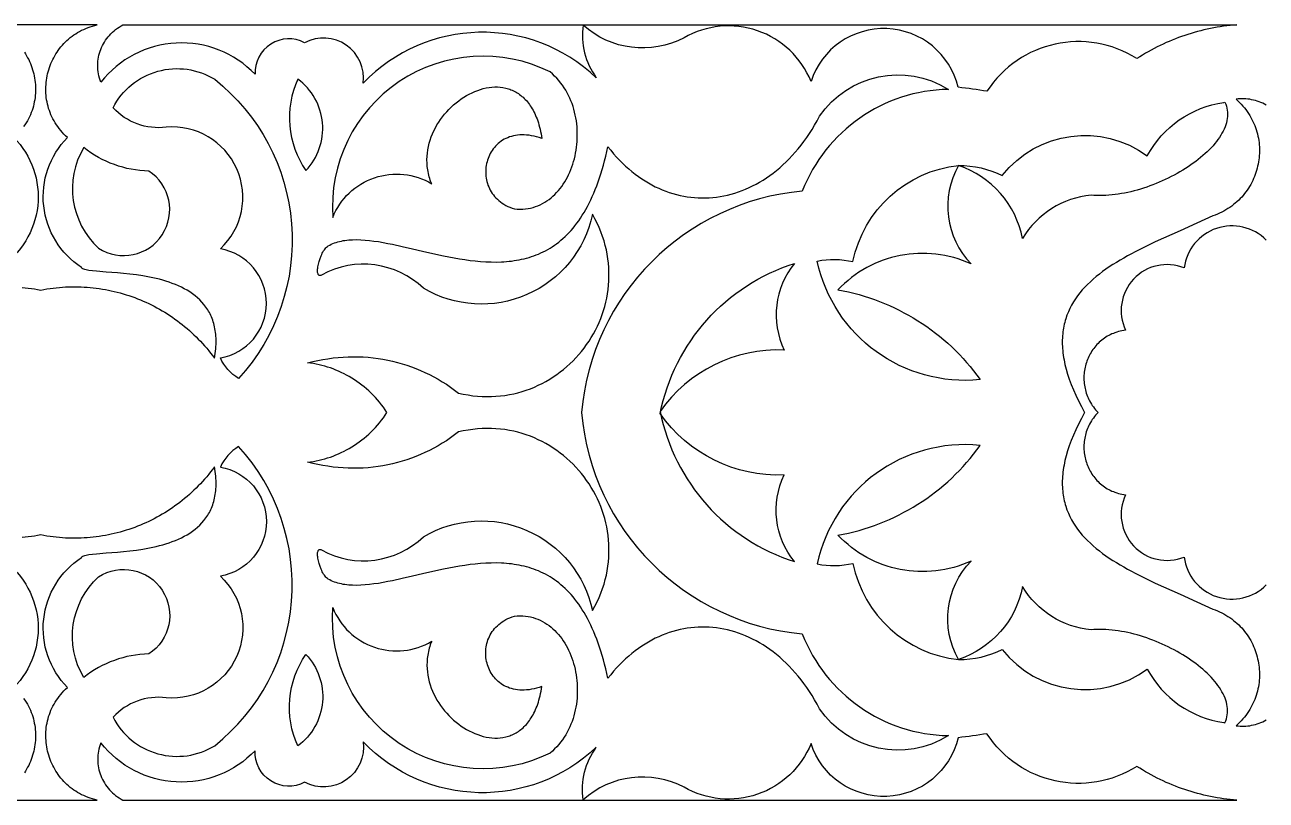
# Model space of a CAD drawing. Extents: x 2174 to 2743, y 988 to 1108.
# Drawn here: x 2550.9 to 2743, y 987.6 to 1107.6 of the extents above; entities that cross this region are included whole.
import ezdxf

# ---------------------------------------------------------------- set-up
doc = ezdxf.new("R2010")
doc.units = 0
doc.layers.add('LAYER_1', color=18, linetype='CONTINUOUS')

msp = doc.modelspace()

# ---------------------------------------------------------------- linework, layer by layer
at = {"layer": 'LAYER_1'}
for points in [[(2550.45, 1067), (2550.93, 1066.96), (2551.42, 1066.9), (2551.9, 1066.84), (2552.38, 1066.77), (2552.86, 1066.68), (2553.34, 1066.59), (2553.82, 1066.68), (2554.3, 1066.77), (2554.78, 1066.84), (2555.26, 1066.9), (2555.74, 1066.96), (2556.23, 1067), (2556.71, 1067.04), (2557.19, 1067.07), (2557.67, 1067.09), (2558.14, 1067.1), (2558.62, 1067.1), (2559.1, 1067.1), (2559.58, 1067.08), (2560.05, 1067.06), (2560.53, 1067.03), (2561, 1066.99), (2561.47, 1066.94), (2561.94, 1066.88), (2562.41, 1066.82), (2562.88, 1066.75), (2563.35, 1066.67), (2563.81, 1066.58), (2564.27, 1066.48), (2564.73, 1066.37), (2565.19, 1066.26), (2565.65, 1066.14), (2566.1, 1066.01), (2566.55, 1065.87), (2567, 1065.73), (2567.44, 1065.58), (2567.89, 1065.42), (2568.33, 1065.25), (2568.76, 1065.07), (2569.2, 1064.89), (2569.63, 1064.7), (2570.05, 1064.5), (2570.48, 1064.29), (2570.9, 1064.08), (2571.31, 1063.86), (2571.73, 1063.63), (2572.13, 1063.4), (2572.54, 1063.15), (2572.94, 1062.9), (2573.34, 1062.65), (2573.73, 1062.38), (2574.12, 1062.11), (2574.5, 1061.83), (2574.88, 1061.54), (2575.25, 1061.25), (2575.62, 1060.95), (2575.99, 1060.65), (2576.35, 1060.33), (2576.7, 1060.01), (2577.05, 1059.68), (2577.39, 1059.35), (2577.73, 1059.01), (2578.06, 1058.66), (2578.39, 1058.31), (2578.71, 1057.95), (2579.03, 1057.58), (2579.34, 1057.2), (2579.64, 1056.82), (2579.94, 1056.44), (2580.23, 1056.04), (2580.29, 1056.42), (2580.35, 1056.78), (2580.39, 1057.14), (2580.42, 1057.49), (2580.45, 1057.83), (2580.47, 1058.16), (2580.48, 1058.49), (2580.48, 1058.82), (2580.47, 1059.13), (2580.45, 1059.44), (2580.43, 1059.74), (2580.39, 1060.04), (2580.35, 1060.33), (2580.31, 1060.61), (2580.25, 1060.89), (2580.19, 1061.16), (2580.12, 1061.43), (2580.04, 1061.69), (2579.96, 1061.94), (2579.87, 1062.19), (2579.77, 1062.43), (2579.66, 1062.66), (2579.55, 1062.89), (2579.44, 1063.12), (2579.31, 1063.34), (2579.18, 1063.55), (2579.05, 1063.76), (2578.91, 1063.96), (2578.61, 1064.35), (2578.29, 1064.72), (2577.95, 1065.07), (2577.6, 1065.41), (2577.22, 1065.72), (2576.83, 1066.02), (2576.42, 1066.29), (2576, 1066.55), (2575.56, 1066.8), (2575.11, 1067.03), (2574.65, 1067.24), (2574.18, 1067.44), (2573.7, 1067.63), (2573.21, 1067.8), (2572.72, 1067.96), (2572.22, 1068.11), (2571.71, 1068.25), (2571.21, 1068.37), (2570.7, 1068.49), (2570.18, 1068.6), (2569.67, 1068.69), (2569.16, 1068.78), (2568.14, 1068.93), (2567.14, 1069.06), (2566.17, 1069.16), (2565.23, 1069.24), (2563.49, 1069.37), (2561.99, 1069.49), (2561.36, 1069.55), (2560.81, 1069.62), (2560.57, 1069.66), (2560.36, 1069.7), (2560.17, 1069.75), (2560.01, 1069.81), (2559.88, 1069.87), (2559.78, 1069.94), (2559.71, 1070.01), (2559.69, 1070.05), (2559.67, 1070.09, -0.474744), (2557.48, 1090.19), (2557.2, 1090.46), (2556.93, 1090.73), (2556.67, 1091.01), (2556.43, 1091.29), (2556.2, 1091.58), (2555.98, 1091.88), (2555.77, 1092.17), (2555.58, 1092.48), (2555.4, 1092.79), (2555.23, 1093.1), (2555.08, 1093.41), (2554.93, 1093.73), (2554.8, 1094.06), (2554.68, 1094.38), (2554.57, 1094.71), (2554.48, 1095.04), (2554.4, 1095.37), (2554.32, 1095.7), (2554.26, 1096.04), (2554.21, 1096.37), (2554.18, 1096.71), (2554.15, 1097.05), (2554.14, 1097.38), (2554.13, 1097.72), (2554.14, 1098.06), (2554.16, 1098.39), (2554.19, 1098.72), (2554.23, 1099.06), (2554.28, 1099.39), (2554.34, 1099.72), (2554.41, 1100.05), (2554.49, 1100.37), (2554.59, 1100.69), (2554.69, 1101.01), (2554.8, 1101.32), (2554.92, 1101.64), (2555.06, 1101.94), (2555.2, 1102.25), (2555.35, 1102.55), (2555.52, 1102.84), (2555.69, 1103.13), (2555.87, 1103.41), (2556.06, 1103.69), (2556.26, 1103.96), (2556.47, 1104.22), (2556.69, 1104.48), (2556.92, 1104.73), (2557.15, 1104.97), (2557.4, 1105.21), (2557.65, 1105.44), (2557.92, 1105.66), (2558.19, 1105.87), (2558.47, 1106.07), (2558.76, 1106.27), (2559.05, 1106.45), (2559.36, 1106.63), (2559.67, 1106.79), (2559.99, 1106.94), (2560.32, 1107.09), (2560.66, 1107.22), (2561, 1107.34), (2561.36, 1107.45), (2561.72, 1107.55), (2562.09, 1107.64), (2553.34, 1107.64), (2544.59, 1107.64)], [(2549.19, 1090.19, -0.474744), (2547.01, 1070.09)], [(2743, 1074.33, 0.623025), (2730.3, 1070.01, 0.683285), (2721.24, 1060.38), (2720.95, 1060.34), (2720.67, 1060.29), (2720.39, 1060.23), (2720.12, 1060.16), (2719.86, 1060.08), (2719.6, 1059.99), (2719.35, 1059.89), (2719.1, 1059.79), (2718.86, 1059.68), (2718.63, 1059.55), (2718.4, 1059.43), (2718.18, 1059.29), (2717.96, 1059.15), (2717.75, 1059), (2717.55, 1058.84), (2717.36, 1058.68), (2717.17, 1058.51), (2716.98, 1058.33), (2716.81, 1058.15), (2716.64, 1057.96), (2716.48, 1057.77), (2716.32, 1057.57), (2716.18, 1057.37), (2716.03, 1057.16), (2715.9, 1056.95), (2715.77, 1056.74), (2715.65, 1056.52), (2715.54, 1056.29), (2715.44, 1056.07), (2715.34, 1055.84), (2715.25, 1055.6), (2715.17, 1055.37), (2715.1, 1055.13), (2715.03, 1054.88), (2714.97, 1054.64), (2714.92, 1054.4), (2714.88, 1054.15), (2714.84, 1053.9), (2714.82, 1053.65), (2714.8, 1053.4), (2714.79, 1053.15), (2714.79, 1052.89), (2714.79, 1052.64), (2714.81, 1052.39), (2714.83, 1052.13), (2714.87, 1051.88), (2714.91, 1051.63), (2714.96, 1051.38), (2715.01, 1051.13), (2715.08, 1050.88), (2715.16, 1050.63), (2715.24, 1050.38), (2715.34, 1050.14), (2715.44, 1049.9), (2715.55, 1049.66), (2715.67, 1049.42), (2715.8, 1049.18), (2715.94, 1048.95), (2716.09, 1048.72), (2716.25, 1048.5), (2716.42, 1048.28), (2716.6, 1048.06), (2716.79, 1047.85), (2716.99, 1047.64), (2716.79, 1047.43), (2716.6, 1047.22), (2716.42, 1047), (2716.25, 1046.78), (2716.09, 1046.56), (2715.94, 1046.33), (2715.8, 1046.1), (2715.67, 1045.86), (2715.55, 1045.62), (2715.44, 1045.38), (2715.34, 1045.14), (2715.24, 1044.9), (2715.16, 1044.65), (2715.08, 1044.4), (2715.01, 1044.15), (2714.96, 1043.9), (2714.91, 1043.65), (2714.87, 1043.4), (2714.83, 1043.15), (2714.81, 1042.89), (2714.79, 1042.64), (2714.79, 1042.39), (2714.79, 1042.13), (2714.8, 1041.88), (2714.82, 1041.63), (2714.84, 1041.38), (2714.88, 1041.13), (2714.92, 1040.88), (2714.97, 1040.64), (2715.03, 1040.4), (2715.1, 1040.15), (2715.17, 1039.91), (2715.25, 1039.68), (2715.34, 1039.44), (2715.44, 1039.21), (2715.54, 1038.99), (2715.65, 1038.76), (2715.77, 1038.54), (2715.9, 1038.33), (2716.03, 1038.12), (2716.18, 1037.91), (2716.32, 1037.71), (2716.48, 1037.51), (2716.64, 1037.32), (2716.81, 1037.13), (2716.98, 1036.95), (2717.17, 1036.77), (2717.36, 1036.6), (2717.55, 1036.44), (2717.75, 1036.28), (2717.96, 1036.13), (2718.18, 1035.99), (2718.4, 1035.85), (2718.63, 1035.73), (2718.86, 1035.6), (2719.1, 1035.49), (2719.35, 1035.39), (2719.6, 1035.29), (2719.86, 1035.2), (2720.12, 1035.12), (2720.39, 1035.05), (2720.67, 1034.99), (2720.95, 1034.94), (2721.24, 1034.9, 0.683285), (2730.3, 1025.27, 0.623025), (2743, 1020.95)], [(2544.59, 987.64), (2553.34, 987.64), (2562.09, 987.64), (2561.72, 987.73), (2561.36, 987.83), (2561, 987.94), (2560.66, 988.06), (2560.32, 988.19), (2559.99, 988.34), (2559.67, 988.49), (2559.36, 988.65), (2559.05, 988.83), (2558.76, 989.01), (2558.47, 989.21), (2558.19, 989.41), (2557.92, 989.62), (2557.65, 989.84), (2557.4, 990.07), (2557.15, 990.31), (2556.92, 990.55), (2556.69, 990.8), (2556.47, 991.06), (2556.26, 991.32), (2556.06, 991.59), (2555.87, 991.87), (2555.69, 992.15), (2555.52, 992.44), (2555.35, 992.73), (2555.2, 993.03), (2555.06, 993.34), (2554.92, 993.64), (2554.8, 993.95), (2554.69, 994.27), (2554.59, 994.59), (2554.49, 994.91), (2554.41, 995.23), (2554.34, 995.56), (2554.28, 995.89), (2554.23, 996.22), (2554.19, 996.55), (2554.16, 996.89), (2554.14, 997.22), (2554.13, 997.56), (2554.14, 997.9), (2554.15, 998.23), (2554.18, 998.57), (2554.21, 998.91), (2554.26, 999.24), (2554.32, 999.58), (2554.4, 999.91), (2554.48, 1000.24), (2554.57, 1000.57), (2554.68, 1000.9), (2554.8, 1001.22), (2554.93, 1001.55), (2555.08, 1001.87), (2555.23, 1002.18), (2555.4, 1002.49), (2555.58, 1002.8), (2555.77, 1003.11), (2555.98, 1003.4), (2556.2, 1003.7), (2556.43, 1003.99), (2556.67, 1004.27), (2556.93, 1004.55), (2557.2, 1004.82), (2557.48, 1005.09, -0.474744), (2559.67, 1025.19), (2559.69, 1025.23), (2559.71, 1025.27), (2559.78, 1025.34), (2559.88, 1025.41), (2560.01, 1025.47), (2560.17, 1025.53), (2560.36, 1025.57), (2560.57, 1025.62), (2560.81, 1025.66), (2561.36, 1025.73), (2561.99, 1025.79), (2563.49, 1025.91), (2565.23, 1026.04), (2566.17, 1026.12), (2567.14, 1026.22), (2568.14, 1026.35), (2569.16, 1026.5), (2569.67, 1026.59), (2570.18, 1026.68), (2570.7, 1026.79), (2571.21, 1026.91), (2571.71, 1027.03), (2572.22, 1027.17), (2572.72, 1027.32), (2573.21, 1027.48), (2573.7, 1027.65), (2574.18, 1027.84), (2574.65, 1028.04), (2575.11, 1028.25), (2575.56, 1028.48), (2576, 1028.73), (2576.42, 1028.99), (2576.83, 1029.26), (2577.22, 1029.56), (2577.6, 1029.87), (2577.95, 1030.2), (2578.29, 1030.56), (2578.61, 1030.93), (2578.91, 1031.32), (2579.05, 1031.52), (2579.18, 1031.73), (2579.31, 1031.94), (2579.44, 1032.16), (2579.55, 1032.39), (2579.66, 1032.62), (2579.77, 1032.85), (2579.87, 1033.09), (2579.96, 1033.34), (2580.04, 1033.59), (2580.12, 1033.85), (2580.19, 1034.12), (2580.25, 1034.39), (2580.31, 1034.67), (2580.35, 1034.95), (2580.39, 1035.24), (2580.43, 1035.54), (2580.45, 1035.84), (2580.47, 1036.15), (2580.48, 1036.46), (2580.48, 1036.79), (2580.47, 1037.12), (2580.45, 1037.45), (2580.42, 1037.79), (2580.39, 1038.14), (2580.35, 1038.5), (2580.29, 1038.86), (2580.23, 1039.24), (2579.94, 1038.84), (2579.64, 1038.46), (2579.34, 1038.07), (2579.03, 1037.7), (2578.71, 1037.33), (2578.39, 1036.97), (2578.06, 1036.62), (2577.73, 1036.27), (2577.39, 1035.93), (2577.05, 1035.6), (2576.7, 1035.27), (2576.35, 1034.95), (2575.99, 1034.63), (2575.62, 1034.33), (2575.25, 1034.03), (2574.88, 1033.73), (2574.5, 1033.45), (2574.12, 1033.17), (2573.73, 1032.9), (2573.34, 1032.63), (2572.94, 1032.38), (2572.54, 1032.13), (2572.13, 1031.88), (2571.73, 1031.65), (2571.31, 1031.42), (2570.9, 1031.2), (2570.48, 1030.99), (2570.05, 1030.78), (2569.63, 1030.58), (2569.2, 1030.39), (2568.76, 1030.21), (2568.33, 1030.03), (2567.89, 1029.86), (2567.44, 1029.7), (2567, 1029.55), (2566.55, 1029.41), (2566.1, 1029.27), (2565.65, 1029.14), (2565.19, 1029.02), (2564.73, 1028.91), (2564.27, 1028.8), (2563.81, 1028.7), (2563.35, 1028.61), (2562.88, 1028.53), (2562.41, 1028.46), (2561.94, 1028.4), (2561.47, 1028.34), (2561, 1028.29), (2560.53, 1028.25), (2560.05, 1028.22), (2559.58, 1028.2), (2559.1, 1028.18), (2558.62, 1028.18), (2558.14, 1028.18), (2557.67, 1028.19), (2557.19, 1028.21), (2556.71, 1028.24), (2556.23, 1028.28), (2555.74, 1028.32), (2555.26, 1028.38), (2554.78, 1028.44), (2554.3, 1028.51), (2553.82, 1028.6), (2553.34, 1028.69), (2552.86, 1028.6), (2552.38, 1028.51), (2551.9, 1028.44), (2551.42, 1028.38), (2550.93, 1028.32), (2550.45, 1028.28)], [(2547.01, 1025.19, -0.474744), (2549.19, 1005.09)]]:
    msp.add_lwpolyline(points, format="xyb", dxfattribs=at)
for points in [[(2603.25, 1098.6, 0.60946), (2594.19, 1104.87, 0.579412), (2586.51, 1099.99, 0.45721), (2562.67, 1098.76), (2562.55, 1099.08), (2562.44, 1099.4), (2562.36, 1099.73), (2562.29, 1100.05), (2562.23, 1100.38), (2562.2, 1100.7), (2562.17, 1101.03), (2562.17, 1101.35), (2562.18, 1101.67), (2562.2, 1101.99), (2562.24, 1102.31), (2562.29, 1102.62), (2562.36, 1102.93), (2562.44, 1103.24), (2562.54, 1103.54), (2562.65, 1103.84), (2562.77, 1104.14), (2562.91, 1104.43), (2563.06, 1104.71), (2563.22, 1104.98), (2563.39, 1105.25), (2563.58, 1105.51), (2563.78, 1105.77), (2563.99, 1106.01), (2564.21, 1106.25), (2564.44, 1106.48), (2564.69, 1106.7), (2564.94, 1106.91), (2565.21, 1107.11), (2565.49, 1107.3), (2565.77, 1107.47), (2566.07, 1107.64), (2738.46, 1107.64), (2737.95, 1107.6), (2737.43, 1107.55), (2736.92, 1107.49), (2736.41, 1107.42), (2735.9, 1107.34), (2735.39, 1107.26), (2734.88, 1107.17), (2734.37, 1107.07), (2733.87, 1106.97), (2733.37, 1106.85), (2732.87, 1106.73), (2732.37, 1106.6), (2731.87, 1106.46), (2731.38, 1106.32), (2730.89, 1106.16), (2730.4, 1106), (2729.91, 1105.83), (2729.43, 1105.66), (2728.95, 1105.47), (2728.47, 1105.28), (2727.99, 1105.08), (2727.52, 1104.88), (2727.05, 1104.66), (2726.59, 1104.44), (2726.12, 1104.21), (2725.66, 1103.98), (2725.21, 1103.73), (2724.75, 1103.48), (2724.31, 1103.23), (2723.86, 1102.96), (2723.42, 1102.69), (2722.98, 1102.41, 0.411873), (2699.79, 1097.35, 0.010985), (2695.33, 1097.98, 0.75709), (2672.56, 1098.89, 0.454079), (2652.91, 1105.64, -0.314286), (2637.29, 1107.59, 0.193441), (2639.33, 1099.44, 0.413593)], [(2598.54, 1077.83, -0.460865), (2613.85, 1083.05), (2613.74, 1083.31), (2613.64, 1083.58), (2613.56, 1083.85), (2613.48, 1084.12), (2613.41, 1084.38), (2613.34, 1084.65), (2613.29, 1084.92), (2613.24, 1085.18), (2613.2, 1085.45), (2613.17, 1085.71), (2613.13, 1086.24), (2613.12, 1086.76), (2613.14, 1087.29), (2613.18, 1087.8), (2613.25, 1088.31), (2613.35, 1088.82), (2613.47, 1089.32), (2613.62, 1089.81), (2613.79, 1090.29), (2613.98, 1090.77), (2614.19, 1091.24), (2614.42, 1091.69), (2614.67, 1092.14), (2614.94, 1092.57), (2615.22, 1093), (2615.53, 1093.41), (2615.85, 1093.81), (2616.18, 1094.19), (2616.52, 1094.56), (2616.88, 1094.92), (2617.25, 1095.26), (2617.64, 1095.58), (2618.03, 1095.88), (2618.43, 1096.17), (2618.84, 1096.44), (2619.25, 1096.69), (2619.67, 1096.93), (2620.1, 1097.14), (2620.53, 1097.33), (2620.97, 1097.5), (2621.41, 1097.64), (2621.84, 1097.77), (2622.28, 1097.87), (2622.72, 1097.94), (2623.16, 1097.99), (2623.6, 1098.02), (2624.03, 1098.02), (2624.46, 1097.99), (2624.88, 1097.93), (2625.3, 1097.85), (2625.51, 1097.8), (2625.72, 1097.74), (2625.92, 1097.67), (2626.12, 1097.6), (2626.32, 1097.51), (2626.51, 1097.42), (2626.71, 1097.33), (2626.9, 1097.22), (2627.09, 1097.11), (2627.28, 1096.99), (2627.46, 1096.86), (2627.64, 1096.72), (2627.82, 1096.57), (2627.99, 1096.42), (2628.16, 1096.26), (2628.33, 1096.09), (2628.5, 1095.91), (2628.66, 1095.72), (2628.81, 1095.53), (2628.97, 1095.32), (2629.11, 1095.11), (2629.26, 1094.88), (2629.4, 1094.65), (2629.54, 1094.41), (2629.67, 1094.16), (2629.79, 1093.9), (2629.92, 1093.63), (2630.03, 1093.35), (2630.15, 1093.07), (2630.26, 1092.77), (2630.36, 1092.46), (2630.45, 1092.14), (2630.55, 1091.82), (2630.63, 1091.48), (2630.71, 1091.13), (2630.79, 1090.78), (2630.86, 1090.41), (2630.92, 1090.03), (2630.5, 1090.18), (2630.09, 1090.3), (2629.69, 1090.4), (2629.29, 1090.48), (2628.91, 1090.54), (2628.54, 1090.58), (2628.17, 1090.6), (2627.82, 1090.61), (2627.47, 1090.59), (2627.14, 1090.56), (2626.81, 1090.52), (2626.5, 1090.45), (2626.19, 1090.37), (2625.9, 1090.28), (2625.61, 1090.17), (2625.34, 1090.05), (2625.08, 1089.92), (2624.83, 1089.77), (2624.59, 1089.61), (2624.36, 1089.44), (2624.14, 1089.26), (2623.93, 1089.07), (2623.73, 1088.87), (2623.55, 1088.65), (2623.37, 1088.44), (2623.21, 1088.21), (2623.06, 1087.97), (2622.92, 1087.73), (2622.8, 1087.48), (2622.68, 1087.23), (2622.58, 1086.97), (2622.49, 1086.71), (2622.41, 1086.44), (2622.35, 1086.17), (2622.29, 1085.89), (2622.25, 1085.61), (2622.22, 1085.34), (2622.21, 1085.06), (2622.21, 1084.77), (2622.22, 1084.49), (2622.24, 1084.21), (2622.28, 1083.93), (2622.33, 1083.65), (2622.39, 1083.38), (2622.47, 1083.1), (2622.56, 1082.83), (2622.67, 1082.57), (2622.78, 1082.3), (2622.92, 1082.05), (2623.06, 1081.79), (2623.22, 1081.55), (2623.4, 1081.31), (2623.59, 1081.08), (2623.79, 1080.85), (2624.01, 1080.64), (2624.24, 1080.43), (2624.49, 1080.23), (2624.75, 1080.04), (2625.03, 1079.86), (2625.32, 1079.7), (2625.63, 1079.54), (2625.95, 1079.4), (2626.29, 1079.27), (2626.65, 1079.15), (2627.09, 1079.12), (2627.52, 1079.11), (2627.94, 1079.12), (2628.36, 1079.15), (2628.77, 1079.21), (2629.16, 1079.28), (2629.55, 1079.38), (2629.93, 1079.5), (2630.3, 1079.64), (2630.66, 1079.8), (2631.01, 1079.97), (2631.36, 1080.17), (2631.69, 1080.38), (2632.01, 1080.61), (2632.32, 1080.85), (2632.62, 1081.11), (2632.91, 1081.39), (2633.19, 1081.68), (2633.46, 1081.98), (2633.72, 1082.3), (2633.97, 1082.62), (2634.21, 1082.97), (2634.43, 1083.32), (2634.65, 1083.68), (2634.85, 1084.06), (2635.04, 1084.44), (2635.22, 1084.83), (2635.38, 1085.23), (2635.54, 1085.64), (2635.68, 1086.06), (2635.81, 1086.48), (2635.93, 1086.91), (2636.03, 1087.35), (2636.12, 1087.79), (2636.2, 1088.23), (2636.27, 1088.68), (2636.32, 1089.13), (2636.36, 1089.58), (2636.38, 1090.04), (2636.39, 1090.5), (2636.39, 1090.95), (2636.38, 1091.41), (2636.34, 1091.87), (2636.3, 1092.33), (2636.24, 1092.78), (2636.17, 1093.23), (2636.08, 1093.68), (2635.97, 1094.13), (2635.85, 1094.57), (2635.72, 1095.01), (2635.57, 1095.45), (2635.41, 1095.87), (2635.23, 1096.3), (2635.03, 1096.71), (2634.82, 1097.12), (2634.59, 1097.52), (2634.35, 1097.91), (2634.09, 1098.29), (2633.81, 1098.66), (2633.51, 1099.02), (2633.2, 1099.37), (2632.88, 1099.71), (2632.53, 1100.03), (2632.17, 1100.35, 0.580177)], [(2564.54, 1094.81, -0.436971), (2580.28, 1099.21, -0.433717), (2583.97, 1052.91, -0.150925), (2581.15, 1056.09, 0.842975), (2581.15, 1072.97, 0.712027), (2572.78, 1091.8, -0.24558)], [(2593.14, 1099.25, 0.264245), (2594.39, 1085.08, 0.449184)], [(2606.93, 1047.64), (2606.66, 1048.05), (2606.37, 1048.45), (2606.07, 1048.84), (2605.77, 1049.22), (2605.46, 1049.59), (2605.13, 1049.95), (2604.8, 1050.3), (2604.46, 1050.64), (2604.12, 1050.97), (2603.76, 1051.28), (2603.4, 1051.59), (2603.03, 1051.89), (2602.65, 1052.17), (2602.27, 1052.44), (2601.88, 1052.7), (2601.49, 1052.95), (2601.09, 1053.19), (2600.69, 1053.42), (2600.28, 1053.63), (2599.86, 1053.84), (2599.44, 1054.03), (2599.02, 1054.21), (2598.6, 1054.38), (2598.17, 1054.53), (2597.74, 1054.68), (2597.3, 1054.81), (2596.86, 1054.92), (2596.43, 1055.03), (2595.98, 1055.12), (2595.54, 1055.2), (2595.1, 1055.27), (2594.65, 1055.32), (2595.44, 1055.52), (2596.23, 1055.69), (2597.01, 1055.85), (2597.8, 1055.97), (2598.59, 1056.08), (2599.37, 1056.16), (2600.15, 1056.22), (2600.93, 1056.25), (2601.71, 1056.27), (2602.49, 1056.26), (2603.26, 1056.23), (2604.03, 1056.18), (2604.79, 1056.1), (2605.55, 1056), (2606.31, 1055.88), (2607.05, 1055.74), (2607.8, 1055.58), (2608.54, 1055.4), (2609.27, 1055.19), (2609.99, 1054.97), (2610.71, 1054.72), (2611.42, 1054.45), (2612.12, 1054.16), (2612.81, 1053.85), (2613.49, 1053.52), (2614.17, 1053.17), (2614.83, 1052.8), (2615.49, 1052.41), (2616.13, 1052), (2616.76, 1051.57), (2617.38, 1051.12), (2617.99, 1050.65), (2618.74, 1050.48), (2619.48, 1050.35), (2620.21, 1050.24), (2620.94, 1050.17), (2621.67, 1050.12), (2622.39, 1050.1), (2623.1, 1050.11), (2623.8, 1050.15), (2624.5, 1050.21), (2625.19, 1050.29), (2625.87, 1050.41), (2626.54, 1050.54), (2627.2, 1050.7), (2627.85, 1050.89), (2628.49, 1051.09), (2629.12, 1051.32), (2629.74, 1051.58), (2630.35, 1051.85), (2630.95, 1052.14), (2631.53, 1052.46), (2632.11, 1052.79), (2632.67, 1053.14), (2633.21, 1053.52), (2633.74, 1053.91), (2634.26, 1054.31), (2634.76, 1054.74), (2635.25, 1055.18), (2635.72, 1055.64), (2636.18, 1056.11), (2636.62, 1056.6), (2637.04, 1057.1), (2637.44, 1057.62), (2637.83, 1058.15), (2638.2, 1058.69), (2638.55, 1059.25), (2638.88, 1059.82), (2639.19, 1060.39), (2639.49, 1060.98), (2639.76, 1061.58), (2640.01, 1062.19), (2640.24, 1062.81), (2640.45, 1063.44), (2640.63, 1064.07), (2640.8, 1064.71), (2640.94, 1065.36), (2641.06, 1066.02), (2641.15, 1066.68), (2641.22, 1067.35), (2641.27, 1068.02), (2641.29, 1068.69), (2641.29, 1069.37), (2641.26, 1070.06), (2641.2, 1070.74), (2641.12, 1071.43), (2641.01, 1072.12), (2640.88, 1072.81), (2640.71, 1073.5), (2640.52, 1074.19), (2640.3, 1074.89), (2640.05, 1075.58), (2639.77, 1076.26), (2639.46, 1076.95), (2639.12, 1077.63), (2638.75, 1078.31, -0.511463), (2612.57, 1066.86, 0.330165), (2596.82, 1068.91), (2596.7, 1068.85), (2596.6, 1068.83), (2596.5, 1068.83), (2596.42, 1068.86), (2596.36, 1068.91), (2596.3, 1068.98), (2596.26, 1069.08), (2596.22, 1069.19), (2596.2, 1069.32), (2596.19, 1069.47), (2596.19, 1069.63), (2596.2, 1069.81), (2596.21, 1069.99), (2596.24, 1070.19), (2596.32, 1070.6), (2596.43, 1071.03), (2596.57, 1071.46), (2596.73, 1071.89), (2596.83, 1072.09), (2596.92, 1072.29), (2597.02, 1072.48), (2597.13, 1072.66), (2597.24, 1072.83), (2597.35, 1072.98), (2597.47, 1073.12), (2597.59, 1073.24), (2597.71, 1073.34), (2597.83, 1073.43), (2598.07, 1073.56), (2598.31, 1073.67), (2598.55, 1073.78), (2598.81, 1073.88), (2599.06, 1073.97), (2599.33, 1074.05), (2599.59, 1074.12), (2599.87, 1074.18), (2600.15, 1074.24), (2600.43, 1074.28), (2600.72, 1074.32), (2601.02, 1074.35), (2601.62, 1074.38), (2602.24, 1074.39), (2602.88, 1074.38), (2603.54, 1074.33), (2604.21, 1074.27), (2604.9, 1074.18), (2605.6, 1074.08), (2606.32, 1073.96), (2607.05, 1073.82), (2607.79, 1073.68), (2609.3, 1073.35), (2610.86, 1072.99), (2612.44, 1072.62), (2614.05, 1072.25), (2615.68, 1071.9), (2616.49, 1071.73), (2617.31, 1071.58), (2618.13, 1071.44), (2618.96, 1071.31), (2619.78, 1071.19), (2620.6, 1071.1), (2621.41, 1071.02), (2622.23, 1070.97), (2623.04, 1070.94), (2623.84, 1070.93), (2624.64, 1070.95), (2625.04, 1070.97), (2625.44, 1071), (2625.83, 1071.04), (2626.22, 1071.08), (2626.61, 1071.14), (2627, 1071.2), (2627.39, 1071.27), (2627.77, 1071.35), (2628.15, 1071.43), (2628.53, 1071.53), (2628.91, 1071.64), (2629.28, 1071.76), (2629.65, 1071.88), (2630.02, 1072.02), (2630.38, 1072.17), (2630.75, 1072.33), (2631.1, 1072.5), (2631.46, 1072.68), (2631.81, 1072.87), (2632.16, 1073.08), (2632.5, 1073.29), (2632.84, 1073.52), (2633.18, 1073.76), (2633.51, 1074.02), (2633.84, 1074.29), (2634.17, 1074.57), (2634.49, 1074.86), (2634.8, 1075.17), (2635.11, 1075.49), (2635.42, 1075.83), (2635.72, 1076.18), (2636.02, 1076.54), (2636.31, 1076.92), (2636.6, 1077.32), (2636.88, 1077.73), (2637.16, 1078.16), (2637.43, 1078.6), (2637.69, 1079.06), (2637.95, 1079.53), (2638.21, 1080.02), (2638.46, 1080.53), (2638.7, 1081.06), (2638.94, 1081.6), (2639.17, 1082.16), (2639.39, 1082.74), (2639.61, 1083.33), (2639.83, 1083.95), (2640.03, 1084.58), (2640.23, 1085.23), (2640.42, 1085.9), (2640.61, 1086.59), (2640.79, 1087.3), (2640.96, 1088.03), (2641.12, 1088.78), (2641.56, 1088.22), (2642, 1087.69), (2642.45, 1087.18), (2642.91, 1086.69), (2643.38, 1086.22), (2643.86, 1085.77), (2644.34, 1085.34), (2644.83, 1084.92), (2645.33, 1084.53), (2645.84, 1084.16), (2646.35, 1083.81), (2646.87, 1083.47), (2647.39, 1083.16), (2647.92, 1082.87), (2648.45, 1082.59), (2648.99, 1082.34), (2649.53, 1082.11), (2650.07, 1081.89), (2650.62, 1081.7), (2651.17, 1081.52), (2651.73, 1081.37), (2652.29, 1081.24), (2652.85, 1081.12), (2653.41, 1081.03), (2653.98, 1080.95), (2654.54, 1080.9), (2655.11, 1080.86), (2655.68, 1080.85), (2656.25, 1080.85), (2656.81, 1080.87), (2657.38, 1080.92), (2657.95, 1080.98), (2658.52, 1081.07), (2659.08, 1081.17), (2659.65, 1081.29), (2660.21, 1081.44), (2660.77, 1081.6), (2661.33, 1081.78), (2661.88, 1081.98), (2662.43, 1082.21), (2662.98, 1082.45), (2663.52, 1082.71), (2664.07, 1082.99), (2664.6, 1083.29), (2665.13, 1083.62), (2665.66, 1083.96), (2666.18, 1084.32), (2666.69, 1084.7), (2667.2, 1085.1), (2667.71, 1085.52), (2668.2, 1085.96), (2668.69, 1086.42), (2669.17, 1086.9), (2669.65, 1087.4), (2670.11, 1087.92), (2670.57, 1088.46), (2671.02, 1089.02), (2671.46, 1089.6), (2671.89, 1090.2), (2672.31, 1090.81), (2672.72, 1091.45), (2673.12, 1092.11), (2673.51, 1092.79), (2673.89, 1093.49, -0.40443), (2693.81, 1097.65, 0.305095), (2671.21, 1081.89, 0.363255), (2637.03, 1047.64, 0.363255), (2671.21, 1013.39, 0.305095), (2693.81, 997.63, -0.40443), (2673.89, 1001.79), (2673.51, 1002.49), (2673.12, 1003.17), (2672.72, 1003.83), (2672.31, 1004.47), (2671.89, 1005.08), (2671.46, 1005.68), (2671.02, 1006.26), (2670.57, 1006.82), (2670.11, 1007.36), (2669.65, 1007.88), (2669.17, 1008.38), (2668.69, 1008.86), (2668.2, 1009.32), (2667.71, 1009.76), (2667.2, 1010.18), (2666.69, 1010.58), (2666.18, 1010.96), (2665.66, 1011.32), (2665.13, 1011.66), (2664.6, 1011.99), (2664.07, 1012.29), (2663.52, 1012.57), (2662.98, 1012.83), (2662.43, 1013.07), (2661.88, 1013.3), (2661.33, 1013.5), (2660.77, 1013.68), (2660.21, 1013.84), (2659.65, 1013.99), (2659.08, 1014.11), (2658.52, 1014.21), (2657.95, 1014.3), (2657.38, 1014.36), (2656.81, 1014.41), (2656.25, 1014.43), (2655.68, 1014.43), (2655.11, 1014.42), (2654.54, 1014.38), (2653.98, 1014.33), (2653.41, 1014.25), (2652.85, 1014.16), (2652.29, 1014.04), (2651.73, 1013.91), (2651.17, 1013.75), (2650.62, 1013.58), (2650.07, 1013.39), (2649.53, 1013.17), (2648.99, 1012.94), (2648.45, 1012.69), (2647.92, 1012.41), (2647.39, 1012.12), (2646.87, 1011.81), (2646.35, 1011.47), (2645.84, 1011.12), (2645.33, 1010.75), (2644.83, 1010.36), (2644.34, 1009.94), (2643.86, 1009.51), (2643.38, 1009.06), (2642.91, 1008.59), (2642.45, 1008.1), (2642, 1007.59), (2641.56, 1007.05), (2641.12, 1006.5), (2640.96, 1007.25), (2640.79, 1007.98), (2640.61, 1008.69), (2640.42, 1009.38), (2640.23, 1010.05), (2640.03, 1010.7), (2639.83, 1011.33), (2639.61, 1011.95), (2639.39, 1012.54), (2639.17, 1013.12), (2638.94, 1013.68), (2638.7, 1014.22), (2638.46, 1014.75), (2638.21, 1015.26), (2637.95, 1015.75), (2637.69, 1016.22), (2637.43, 1016.68), (2637.16, 1017.12), (2636.88, 1017.55), (2636.6, 1017.96), (2636.31, 1018.36), (2636.02, 1018.74), (2635.72, 1019.1), (2635.42, 1019.45), (2635.11, 1019.79), (2634.8, 1020.11), (2634.49, 1020.42), (2634.17, 1020.71), (2633.84, 1020.99), (2633.51, 1021.26), (2633.18, 1021.51), (2632.84, 1021.76), (2632.5, 1021.99), (2632.16, 1022.2), (2631.81, 1022.41), (2631.46, 1022.6), (2631.1, 1022.78), (2630.75, 1022.95), (2630.38, 1023.11), (2630.02, 1023.26), (2629.65, 1023.4), (2629.28, 1023.52), (2628.91, 1023.64), (2628.53, 1023.75), (2628.15, 1023.85), (2627.77, 1023.93), (2627.39, 1024.01), (2627, 1024.08), (2626.61, 1024.14), (2626.22, 1024.2), (2625.83, 1024.24), (2625.44, 1024.28), (2625.04, 1024.31), (2624.64, 1024.33), (2623.84, 1024.35), (2623.04, 1024.34), (2622.23, 1024.31), (2621.41, 1024.26), (2620.6, 1024.18), (2619.78, 1024.09), (2618.96, 1023.97), (2618.13, 1023.84), (2617.31, 1023.7), (2616.49, 1023.55), (2615.68, 1023.38), (2614.05, 1023.03), (2612.44, 1022.66), (2610.86, 1022.29), (2609.3, 1021.93), (2607.79, 1021.6), (2607.05, 1021.46), (2606.32, 1021.32), (2605.6, 1021.2), (2604.9, 1021.1), (2604.21, 1021.01), (2603.54, 1020.95), (2602.88, 1020.9), (2602.24, 1020.89), (2601.62, 1020.9), (2601.32, 1020.91), (2601.02, 1020.93), (2600.72, 1020.96), (2600.43, 1021), (2600.15, 1021.04), (2599.87, 1021.1), (2599.59, 1021.16), (2599.33, 1021.23), (2599.06, 1021.31), (2598.81, 1021.4), (2598.55, 1021.5), (2598.31, 1021.61), (2598.07, 1021.72), (2597.83, 1021.85), (2597.71, 1021.94), (2597.59, 1022.04), (2597.47, 1022.16), (2597.35, 1022.3), (2597.24, 1022.45), (2597.13, 1022.62), (2597.02, 1022.8), (2596.92, 1022.99), (2596.83, 1023.19), (2596.73, 1023.39), (2596.57, 1023.82), (2596.43, 1024.25), (2596.32, 1024.68), (2596.24, 1025.09), (2596.21, 1025.29), (2596.2, 1025.47), (2596.19, 1025.65), (2596.19, 1025.81), (2596.2, 1025.96), (2596.22, 1026.09), (2596.26, 1026.2), (2596.3, 1026.3), (2596.36, 1026.37), (2596.42, 1026.42), (2596.5, 1026.45), (2596.6, 1026.45), (2596.7, 1026.43), (2596.82, 1026.37, 0.330165), (2612.57, 1028.42, -0.511463), (2638.75, 1016.97), (2639.12, 1017.65), (2639.46, 1018.33), (2639.77, 1019.02), (2640.05, 1019.7), (2640.3, 1020.39), (2640.52, 1021.09), (2640.71, 1021.78), (2640.88, 1022.47), (2641.01, 1023.16), (2641.12, 1023.85), (2641.2, 1024.54), (2641.26, 1025.22), (2641.29, 1025.91), (2641.29, 1026.59), (2641.27, 1027.26), (2641.22, 1027.93), (2641.15, 1028.6), (2641.06, 1029.26), (2640.94, 1029.92), (2640.8, 1030.57), (2640.63, 1031.21), (2640.45, 1031.84), (2640.24, 1032.47), (2640.01, 1033.09), (2639.76, 1033.7), (2639.49, 1034.3), (2639.19, 1034.89), (2638.88, 1035.46), (2638.55, 1036.03), (2638.2, 1036.59), (2637.83, 1037.13), (2637.44, 1037.66), (2637.04, 1038.18), (2636.62, 1038.68), (2636.18, 1039.17), (2635.72, 1039.64), (2635.25, 1040.1), (2634.76, 1040.54), (2634.26, 1040.97), (2633.74, 1041.37), (2633.21, 1041.76), (2632.67, 1042.14), (2632.11, 1042.49), (2631.53, 1042.82), (2630.95, 1043.14), (2630.35, 1043.43), (2629.74, 1043.7), (2629.12, 1043.96), (2628.49, 1044.19), (2627.85, 1044.39), (2627.2, 1044.58), (2626.54, 1044.74), (2625.87, 1044.87), (2625.19, 1044.99), (2624.5, 1045.07), (2623.8, 1045.13), (2623.1, 1045.17), (2622.39, 1045.18), (2621.67, 1045.16), (2620.94, 1045.11), (2620.21, 1045.03), (2619.48, 1044.93), (2618.74, 1044.8), (2617.99, 1044.63), (2617.38, 1044.16), (2616.76, 1043.71), (2616.13, 1043.28), (2615.49, 1042.87), (2614.83, 1042.48), (2614.17, 1042.11), (2613.49, 1041.76), (2612.81, 1041.43), (2612.12, 1041.12), (2611.42, 1040.83), (2610.71, 1040.56), (2609.99, 1040.31), (2609.27, 1040.09), (2608.54, 1039.88), (2607.8, 1039.7), (2607.05, 1039.54), (2606.31, 1039.4), (2605.55, 1039.28), (2604.79, 1039.18), (2604.03, 1039.1), (2603.26, 1039.05), (2602.49, 1039.02), (2601.71, 1039.01), (2600.93, 1039.03), (2600.15, 1039.06), (2599.37, 1039.12), (2598.59, 1039.2), (2597.8, 1039.31), (2597.01, 1039.43), (2596.23, 1039.58), (2595.44, 1039.76), (2594.65, 1039.96), (2595.1, 1040.01), (2595.54, 1040.08), (2595.98, 1040.16), (2596.43, 1040.25), (2596.86, 1040.36), (2597.3, 1040.47), (2597.74, 1040.6), (2598.17, 1040.75), (2598.6, 1040.9), (2599.02, 1041.07), (2599.44, 1041.25), (2599.86, 1041.44), (2600.28, 1041.64), (2600.69, 1041.86), (2601.09, 1042.09), (2601.49, 1042.33), (2601.88, 1042.58), (2602.27, 1042.84), (2602.65, 1043.11), (2603.03, 1043.39), (2603.4, 1043.69), (2603.76, 1043.99), (2604.12, 1044.31), (2604.46, 1044.64), (2604.8, 1044.98), (2605.13, 1045.33), (2605.46, 1045.69), (2605.77, 1046.06), (2606.07, 1046.44), (2606.37, 1046.83), (2606.66, 1047.23)], [(2736.61, 1095.68), (2736.74, 1095.37), (2736.84, 1095.06), (2736.92, 1094.75), (2736.98, 1094.43), (2737.01, 1094.11), (2737.02, 1093.79), (2737.01, 1093.47), (2736.97, 1093.14), (2736.92, 1092.82), (2736.84, 1092.49), (2736.74, 1092.17), (2736.63, 1091.84), (2736.49, 1091.51), (2736.34, 1091.19), (2736.16, 1090.86), (2735.97, 1090.54), (2735.76, 1090.21), (2735.54, 1089.89), (2735.3, 1089.57), (2735.04, 1089.25), (2734.77, 1088.93), (2734.48, 1088.62), (2734.18, 1088.31), (2733.87, 1088), (2733.54, 1087.7), (2733.2, 1087.39), (2732.84, 1087.1), (2732.48, 1086.8), (2732.1, 1086.51), (2731.72, 1086.23), (2731.32, 1085.95), (2730.92, 1085.67), (2730.5, 1085.4), (2730.08, 1085.14), (2729.65, 1084.88), (2729.21, 1084.63), (2728.76, 1084.39), (2728.31, 1084.15), (2727.85, 1083.92), (2727.38, 1083.7), (2726.91, 1083.48), (2726.44, 1083.27), (2725.96, 1083.08), (2725.48, 1082.88), (2725, 1082.7), (2724.51, 1082.53), (2724.02, 1082.37), (2723.53, 1082.21), (2723.04, 1082.07), (2722.55, 1081.93), (2722.06, 1081.81), (2721.57, 1081.7), (2721.08, 1081.6), (2720.59, 1081.51), (2720.1, 1081.43), (2719.62, 1081.36), (2719.14, 1081.31), (2718.66, 1081.26), (2718.19, 1081.23), (2717.72, 1081.22), (2717.26, 1081.21), (2716.8, 1081.22), (2716.35, 1081.24), (2715.9, 1081.28, 0.237624), (2705.3, 1074.58, 0.267023), (2695.4, 1085.88, -0.115983), (2702.15, 1084.32, -0.402811), (2724.6, 1087.36, -0.239626), (2736.46, 1095.62)], [(2560, 1088.65, 0.354536), (2562.29, 1073.08, 1), (2570.07, 1085.01, -0.164665)], [(2695.4, 1085.88, 0.336325), (2697.34, 1070.64), (2696.68, 1070.93), (2696.01, 1071.19), (2695.33, 1071.42), (2694.65, 1071.62), (2693.96, 1071.79), (2693.27, 1071.94), (2692.58, 1072.06), (2691.89, 1072.15), (2691.19, 1072.22), (2690.5, 1072.26), (2689.8, 1072.27), (2689.11, 1072.26), (2688.42, 1072.21), (2687.73, 1072.15), (2687.05, 1072.05), (2686.37, 1071.93), (2685.69, 1071.79), (2685.02, 1071.62), (2684.36, 1071.42), (2683.71, 1071.2), (2683.06, 1070.95), (2682.42, 1070.68), (2681.79, 1070.38), (2681.18, 1070.06), (2680.57, 1069.72), (2679.98, 1069.35), (2679.4, 1068.95), (2678.83, 1068.53), (2678.28, 1068.09), (2677.74, 1067.63), (2677.22, 1067.14), (2676.72, 1066.63), (2677.54, 1066.47), (2678.37, 1066.29), (2679.18, 1066.1), (2679.99, 1065.88), (2680.79, 1065.64), (2681.59, 1065.39), (2682.38, 1065.12), (2683.16, 1064.82), (2683.93, 1064.51), (2684.69, 1064.19), (2685.45, 1063.84), (2686.19, 1063.47), (2686.93, 1063.09), (2687.66, 1062.69), (2688.37, 1062.28), (2689.08, 1061.84), (2689.78, 1061.39), (2690.46, 1060.93), (2691.13, 1060.44), (2691.8, 1059.94), (2692.45, 1059.43), (2693.09, 1058.89), (2693.71, 1058.35), (2694.33, 1057.78), (2694.93, 1057.21), (2695.51, 1056.61), (2696.09, 1056), (2696.64, 1055.38), (2697.19, 1054.74), (2697.72, 1054.09), (2698.23, 1053.42), (2698.73, 1052.74, -0.382832), (2673.52, 1071.08, -0.10523), (2679.04, 1071, -0.326207)], [(2649.21, 1047.47, -0.273862), (2670.01, 1070.72, 0.292489), (2668.41, 1057.3, 0.256203), (2649.21, 1047.81, 0.273862), (2670.01, 1024.56, -0.292489), (2668.41, 1037.98, -0.256203)], [(2564.54, 1000.47, 0.436971), (2580.28, 996.07, 0.433717), (2583.97, 1042.37, 0.150925), (2581.15, 1039.19, -0.842975), (2581.15, 1022.31, -0.712027), (2572.78, 1003.48, 0.24558)], [(2695.4, 1009.4, -0.336325), (2697.34, 1024.64), (2696.68, 1024.35), (2696.01, 1024.09), (2695.33, 1023.86), (2694.65, 1023.66), (2693.96, 1023.49), (2693.27, 1023.34), (2692.58, 1023.22), (2691.89, 1023.13), (2691.19, 1023.06), (2690.5, 1023.02), (2689.8, 1023.01), (2689.11, 1023.02), (2688.42, 1023.07), (2687.73, 1023.13), (2687.05, 1023.23), (2686.37, 1023.35), (2685.69, 1023.49), (2685.02, 1023.66), (2684.36, 1023.86), (2683.71, 1024.08), (2683.06, 1024.33), (2682.42, 1024.6), (2681.79, 1024.9), (2681.18, 1025.22), (2680.57, 1025.56), (2679.98, 1025.93), (2679.4, 1026.33), (2678.83, 1026.74), (2678.28, 1027.19), (2677.74, 1027.65), (2677.22, 1028.14), (2676.72, 1028.65), (2677.54, 1028.81), (2678.37, 1028.99), (2679.18, 1029.18), (2679.99, 1029.4), (2680.79, 1029.64), (2681.59, 1029.89), (2682.38, 1030.16), (2683.16, 1030.46), (2683.93, 1030.77), (2684.69, 1031.09), (2685.45, 1031.44), (2686.19, 1031.81), (2686.93, 1032.19), (2687.66, 1032.59), (2688.37, 1033), (2689.08, 1033.44), (2689.78, 1033.89), (2690.46, 1034.35), (2691.13, 1034.84), (2691.8, 1035.34), (2692.45, 1035.85), (2693.09, 1036.39), (2693.71, 1036.93), (2694.33, 1037.5), (2694.93, 1038.07), (2695.51, 1038.67), (2696.09, 1039.28), (2696.64, 1039.9), (2697.19, 1040.54), (2697.72, 1041.19), (2698.23, 1041.86), (2698.73, 1042.54, 0.382832), (2673.52, 1024.2, 0.10523), (2679.04, 1024.28, 0.326207)], [(2560, 1006.63, -0.354536), (2562.29, 1022.2, -1), (2570.07, 1010.27, 0.164665)], [(2736.61, 999.6), (2736.74, 999.91), (2736.84, 1000.22), (2736.92, 1000.53), (2736.98, 1000.85), (2737.01, 1001.17), (2737.02, 1001.49), (2737.01, 1001.81), (2736.97, 1002.14), (2736.92, 1002.46), (2736.84, 1002.79), (2736.74, 1003.11), (2736.63, 1003.44), (2736.49, 1003.77), (2736.34, 1004.09), (2736.16, 1004.42), (2735.97, 1004.74), (2735.76, 1005.07), (2735.54, 1005.39), (2735.3, 1005.71), (2735.04, 1006.03), (2734.77, 1006.34), (2734.48, 1006.66), (2734.18, 1006.97), (2733.87, 1007.28), (2733.54, 1007.58), (2733.2, 1007.89), (2732.84, 1008.18), (2732.48, 1008.48), (2732.1, 1008.77), (2731.72, 1009.05), (2731.32, 1009.33), (2730.92, 1009.61), (2730.5, 1009.88), (2730.08, 1010.14), (2729.65, 1010.4), (2729.21, 1010.65), (2728.76, 1010.89), (2728.31, 1011.13), (2727.85, 1011.36), (2727.38, 1011.58), (2726.91, 1011.8), (2726.44, 1012.01), (2725.96, 1012.2), (2725.48, 1012.4), (2725, 1012.58), (2724.51, 1012.75), (2724.02, 1012.91), (2723.53, 1013.07), (2723.04, 1013.21), (2722.55, 1013.35), (2722.06, 1013.47), (2721.57, 1013.58), (2721.08, 1013.68), (2720.59, 1013.77), (2720.1, 1013.85), (2719.62, 1013.92), (2719.14, 1013.97), (2718.66, 1014.02), (2718.19, 1014.05), (2717.72, 1014.06), (2717.26, 1014.07), (2716.8, 1014.06), (2716.35, 1014.04), (2715.9, 1014, -0.237624), (2705.3, 1020.69, -0.267023), (2695.4, 1009.4, 0.115983), (2702.15, 1010.96, 0.402811), (2724.6, 1007.92, 0.239626), (2736.46, 999.66)], [(2598.54, 1017.45, 0.460865), (2613.85, 1012.23), (2613.74, 1011.97), (2613.64, 1011.7), (2613.56, 1011.43), (2613.48, 1011.16), (2613.41, 1010.9), (2613.34, 1010.63), (2613.29, 1010.36), (2613.24, 1010.1), (2613.2, 1009.83), (2613.17, 1009.57), (2613.13, 1009.04), (2613.12, 1008.52), (2613.14, 1007.99), (2613.18, 1007.48), (2613.25, 1006.97), (2613.35, 1006.46), (2613.47, 1005.96), (2613.62, 1005.47), (2613.79, 1004.99), (2613.98, 1004.51), (2614.19, 1004.04), (2614.42, 1003.59), (2614.67, 1003.14), (2614.94, 1002.71), (2615.22, 1002.28), (2615.53, 1001.87), (2615.85, 1001.47), (2616.18, 1001.09), (2616.52, 1000.72), (2616.88, 1000.36), (2617.25, 1000.02), (2617.64, 999.7), (2618.03, 999.39), (2618.43, 999.11), (2618.84, 998.84), (2619.25, 998.59), (2619.67, 998.35), (2620.1, 998.14), (2620.53, 997.95), (2620.97, 997.78), (2621.41, 997.64), (2621.84, 997.51), (2622.28, 997.41), (2622.72, 997.34), (2623.16, 997.29), (2623.6, 997.26), (2624.03, 997.26), (2624.46, 997.29), (2624.88, 997.35), (2625.3, 997.43), (2625.51, 997.48), (2625.72, 997.54), (2625.92, 997.61), (2626.12, 997.68), (2626.32, 997.77), (2626.51, 997.86), (2626.71, 997.95), (2626.9, 998.06), (2627.09, 998.17), (2627.28, 998.29), (2627.46, 998.42), (2627.64, 998.56), (2627.82, 998.7), (2627.99, 998.86), (2628.16, 999.02), (2628.33, 999.19), (2628.5, 999.37), (2628.66, 999.56), (2628.81, 999.75), (2628.97, 999.96), (2629.11, 1000.17), (2629.26, 1000.4), (2629.4, 1000.63), (2629.54, 1000.87), (2629.67, 1001.12), (2629.79, 1001.38), (2629.92, 1001.65), (2630.03, 1001.93), (2630.15, 1002.21), (2630.26, 1002.51), (2630.36, 1002.82), (2630.45, 1003.14), (2630.55, 1003.46), (2630.63, 1003.8), (2630.71, 1004.15), (2630.79, 1004.5), (2630.86, 1004.87), (2630.92, 1005.25), (2630.5, 1005.1), (2630.09, 1004.98), (2629.69, 1004.88), (2629.29, 1004.8), (2628.91, 1004.74), (2628.54, 1004.7), (2628.17, 1004.68), (2627.82, 1004.67), (2627.47, 1004.69), (2627.14, 1004.72), (2626.81, 1004.76), (2626.5, 1004.83), (2626.19, 1004.91), (2625.9, 1005), (2625.61, 1005.11), (2625.34, 1005.23), (2625.08, 1005.36), (2624.83, 1005.51), (2624.59, 1005.67), (2624.36, 1005.84), (2624.14, 1006.02), (2623.93, 1006.21), (2623.73, 1006.41), (2623.55, 1006.63), (2623.37, 1006.84), (2623.21, 1007.07), (2623.06, 1007.31), (2622.92, 1007.55), (2622.8, 1007.8), (2622.68, 1008.05), (2622.58, 1008.31), (2622.49, 1008.57), (2622.41, 1008.84), (2622.35, 1009.11), (2622.29, 1009.39), (2622.25, 1009.67), (2622.22, 1009.94), (2622.21, 1010.22), (2622.21, 1010.51), (2622.22, 1010.79), (2622.24, 1011.07), (2622.28, 1011.35), (2622.33, 1011.63), (2622.39, 1011.9), (2622.47, 1012.18), (2622.56, 1012.45), (2622.67, 1012.71), (2622.78, 1012.98), (2622.92, 1013.23), (2623.06, 1013.48), (2623.22, 1013.73), (2623.4, 1013.97), (2623.59, 1014.2), (2623.79, 1014.43), (2624.01, 1014.64), (2624.24, 1014.85), (2624.49, 1015.05), (2624.75, 1015.24), (2625.03, 1015.42), (2625.32, 1015.58), (2625.63, 1015.74), (2625.95, 1015.88), (2626.29, 1016.01), (2626.65, 1016.13), (2627.09, 1016.16), (2627.52, 1016.17), (2627.94, 1016.16), (2628.36, 1016.13), (2628.77, 1016.07), (2629.16, 1016), (2629.55, 1015.9), (2629.93, 1015.78), (2630.3, 1015.64), (2630.66, 1015.48), (2631.01, 1015.31), (2631.36, 1015.11), (2631.69, 1014.9), (2632.01, 1014.67), (2632.32, 1014.43), (2632.62, 1014.17), (2632.91, 1013.89), (2633.19, 1013.6), (2633.46, 1013.3), (2633.72, 1012.98), (2633.97, 1012.65), (2634.21, 1012.31), (2634.43, 1011.96), (2634.65, 1011.6), (2634.85, 1011.22), (2635.04, 1010.84), (2635.22, 1010.45), (2635.38, 1010.05), (2635.54, 1009.64), (2635.68, 1009.22), (2635.81, 1008.8), (2635.93, 1008.37), (2636.03, 1007.93), (2636.12, 1007.49), (2636.2, 1007.05), (2636.27, 1006.6), (2636.32, 1006.15), (2636.36, 1005.7), (2636.38, 1005.24), (2636.39, 1004.78), (2636.39, 1004.33), (2636.38, 1003.87), (2636.34, 1003.41), (2636.3, 1002.95), (2636.24, 1002.5), (2636.17, 1002.05), (2636.08, 1001.6), (2635.97, 1001.15), (2635.85, 1000.71), (2635.72, 1000.27), (2635.57, 999.83), (2635.41, 999.41), (2635.23, 998.98), (2635.03, 998.57), (2634.82, 998.16), (2634.59, 997.76), (2634.35, 997.37), (2634.09, 996.99), (2633.81, 996.62), (2633.51, 996.26), (2633.2, 995.91), (2632.88, 995.57), (2632.53, 995.24), (2632.17, 994.93, -0.580177)], [(2593.14, 996.03, -0.264245), (2594.39, 1010.2, -0.449184)], [(2603.25, 996.68, -0.60946), (2594.19, 990.41, -0.579412), (2586.51, 995.29, -0.45721), (2562.67, 996.52), (2562.55, 996.2), (2562.44, 995.88), (2562.36, 995.55), (2562.29, 995.23), (2562.23, 994.9), (2562.2, 994.58), (2562.17, 994.25), (2562.17, 993.93), (2562.18, 993.61), (2562.2, 993.29), (2562.24, 992.97), (2562.29, 992.66), (2562.36, 992.35), (2562.44, 992.04), (2562.54, 991.74), (2562.65, 991.44), (2562.77, 991.14), (2562.91, 990.85), (2563.06, 990.57), (2563.22, 990.3), (2563.39, 990.03), (2563.58, 989.77), (2563.78, 989.51), (2563.99, 989.26), (2564.21, 989.03), (2564.44, 988.8), (2564.69, 988.58), (2564.94, 988.37), (2565.21, 988.17), (2565.49, 987.98), (2565.77, 987.81), (2566.07, 987.64), (2738.46, 987.64), (2737.95, 987.68), (2737.43, 987.73), (2736.92, 987.79), (2736.41, 987.86), (2735.9, 987.93), (2735.39, 988.02), (2734.88, 988.11), (2734.37, 988.21), (2733.87, 988.31), (2733.37, 988.43), (2732.87, 988.55), (2732.37, 988.68), (2731.87, 988.82), (2731.38, 988.96), (2730.89, 989.12), (2730.4, 989.28), (2729.91, 989.45), (2729.43, 989.62), (2728.95, 989.81), (2728.47, 990), (2727.99, 990.2), (2727.52, 990.4), (2727.05, 990.62), (2726.59, 990.84), (2726.12, 991.07), (2725.66, 991.3), (2725.21, 991.55), (2724.75, 991.8), (2724.31, 992.05), (2723.86, 992.32), (2723.42, 992.59), (2722.98, 992.87, -0.411873), (2699.79, 997.93, -0.010985), (2695.33, 997.3, -0.75709), (2672.56, 996.39, -0.454079), (2652.91, 989.64, 0.314286), (2637.29, 987.69, -0.193441), (2639.33, 995.84, -0.413593)]]:
    msp.add_lwpolyline(points, format="xyb", close=True, dxfattribs=at)
for points in [[(2550.81, 1103.41), (2550.99, 1103.13), (2551.16, 1102.84), (2551.32, 1102.55), (2551.48, 1102.25), (2551.62, 1101.94), (2551.75, 1101.64), (2551.88, 1101.32), (2551.99, 1101.01), (2552.09, 1100.69), (2552.19, 1100.37), (2552.27, 1100.05), (2552.34, 1099.72), (2552.4, 1099.39), (2552.45, 1099.06), (2552.49, 1098.72), (2552.52, 1098.39), (2552.54, 1098.06), (2552.55, 1097.72), (2552.54, 1097.38), (2552.53, 1097.05), (2552.5, 1096.71), (2552.46, 1096.37), (2552.42, 1096.04), (2552.35, 1095.7), (2552.28, 1095.37), (2552.2, 1095.04), (2552.1, 1094.71), (2552, 1094.38), (2551.88, 1094.06), (2551.75, 1093.73), (2551.6, 1093.41), (2551.45, 1093.1), (2551.28, 1092.79), (2551.1, 1092.48), (2550.9, 1092.17), (2550.7, 1091.88)], [(2743, 1095.21), (2742.73, 1095.36), (2742.46, 1095.49), (2742.18, 1095.61), (2741.9, 1095.72), (2741.62, 1095.82), (2741.33, 1095.91), (2741.04, 1095.99), (2740.75, 1096.05), (2740.45, 1096.11), (2740.15, 1096.15), (2739.85, 1096.17), (2739.55, 1096.19), (2739.25, 1096.19), (2738.95, 1096.18), (2738.64, 1096.16), (2738.34, 1096.13), (2738.62, 1095.87), (2738.89, 1095.61), (2739.15, 1095.35), (2739.4, 1095.07), (2739.63, 1094.79), (2739.85, 1094.51), (2740.06, 1094.22), (2740.26, 1093.92), (2740.45, 1093.62), (2740.63, 1093.32), (2740.79, 1093.01), (2740.95, 1092.7), (2741.09, 1092.38), (2741.22, 1092.06), (2741.35, 1091.74), (2741.46, 1091.42), (2741.55, 1091.09), (2741.64, 1090.76), (2741.72, 1090.43), (2741.79, 1090.1), (2741.84, 1089.76), (2741.89, 1089.43), (2741.92, 1089.09), (2741.94, 1088.76), (2741.96, 1088.42), (2741.96, 1088.08), (2741.95, 1087.75), (2741.93, 1087.41), (2741.9, 1087.08), (2741.86, 1086.74), (2741.81, 1086.41), (2741.75, 1086.08), (2741.68, 1085.75), (2741.6, 1085.43), (2741.51, 1085.1), (2741.41, 1084.78), (2741.3, 1084.46), (2741.18, 1084.15), (2741.05, 1083.84), (2740.91, 1083.53), (2740.76, 1083.23), (2740.6, 1082.93), (2740.43, 1082.64), (2740.26, 1082.35), (2740.07, 1082.07), (2739.87, 1081.79), (2739.66, 1081.52), (2739.44, 1081.25), (2739.22, 1080.99), (2738.98, 1080.74), (2738.74, 1080.5), (2738.48, 1080.26), (2738.22, 1080.03), (2737.95, 1079.81), (2737.67, 1079.59), (2737.38, 1079.39), (2737.08, 1079.19), (2736.77, 1079), (2736.45, 1078.82), (2736.13, 1078.65), (2735.79, 1078.49), (2735.45, 1078.34), (2735.1, 1078.2), (2734.74, 1078.07), (2733.5, 1077.49), (2732.24, 1076.92), (2729.68, 1075.78), (2728.4, 1075.21), (2727.11, 1074.63), (2725.84, 1074.04), (2724.58, 1073.45), (2723.34, 1072.83), (2722.73, 1072.52), (2722.13, 1072.2), (2721.54, 1071.88), (2720.95, 1071.55), (2720.38, 1071.22), (2719.82, 1070.88), (2719.26, 1070.53), (2718.72, 1070.18), (2718.2, 1069.82), (2717.68, 1069.45), (2717.19, 1069.07), (2716.7, 1068.68), (2716.24, 1068.29), (2715.79, 1067.88), (2715.35, 1067.47), (2714.94, 1067.04), (2714.54, 1066.61), (2714.17, 1066.16), (2713.82, 1065.7), (2713.48, 1065.23), (2713.17, 1064.75), (2712.88, 1064.26), (2712.62, 1063.75), (2712.38, 1063.23), (2712.17, 1062.69), (2711.98, 1062.15), (2711.9, 1061.87), (2711.82, 1061.58), (2711.75, 1061.3), (2711.69, 1061.01), (2711.63, 1060.71), (2711.58, 1060.41), (2711.54, 1060.11), (2711.51, 1059.81), (2711.48, 1059.5), (2711.46, 1059.18), (2711.45, 1058.86), (2711.45, 1058.54), (2711.45, 1058.21), (2711.46, 1057.88), (2711.48, 1057.55), (2711.51, 1057.21), (2711.55, 1056.87), (2711.59, 1056.52), (2711.65, 1056.16), (2711.71, 1055.81), (2711.78, 1055.45), (2711.86, 1055.08), (2711.95, 1054.71), (2712.05, 1054.33), (2712.27, 1053.57), (2712.53, 1052.78), (2712.82, 1051.98), (2713.16, 1051.15), (2713.53, 1050.3), (2713.95, 1049.44), (2714.4, 1048.55), (2714.9, 1047.64), (2714.4, 1046.73), (2713.95, 1045.84), (2713.53, 1044.97), (2713.16, 1044.13), (2712.82, 1043.3), (2712.53, 1042.5), (2712.27, 1041.71), (2712.05, 1040.95), (2711.95, 1040.57), (2711.86, 1040.2), (2711.78, 1039.83), (2711.71, 1039.47), (2711.65, 1039.12), (2711.59, 1038.76), (2711.55, 1038.41), (2711.51, 1038.07), (2711.48, 1037.73), (2711.46, 1037.4), (2711.45, 1037.07), (2711.45, 1036.74), (2711.45, 1036.42), (2711.46, 1036.1), (2711.48, 1035.78), (2711.51, 1035.47), (2711.54, 1035.17), (2711.58, 1034.87), (2711.63, 1034.57), (2711.69, 1034.27), (2711.75, 1033.98), (2711.82, 1033.7), (2711.9, 1033.41), (2711.98, 1033.13), (2712.17, 1032.59), (2712.38, 1032.05), (2712.62, 1031.53), (2712.88, 1031.02), (2713.17, 1030.53), (2713.48, 1030.05), (2713.82, 1029.58), (2714.17, 1029.12), (2714.54, 1028.67), (2714.94, 1028.24), (2715.35, 1027.81), (2715.79, 1027.4), (2716.24, 1026.99), (2716.7, 1026.6), (2717.19, 1026.21), (2717.68, 1025.83), (2718.2, 1025.46), (2718.72, 1025.1), (2719.26, 1024.75), (2719.82, 1024.4), (2720.38, 1024.06), (2720.95, 1023.73), (2721.54, 1023.4), (2722.13, 1023.08), (2722.73, 1022.76), (2723.34, 1022.45), (2724.58, 1021.83), (2725.84, 1021.24), (2727.11, 1020.65), (2729.68, 1019.5), (2732.24, 1018.36), (2733.5, 1017.79), (2734.74, 1017.21), (2735.1, 1017.08), (2735.45, 1016.94), (2735.79, 1016.79), (2736.13, 1016.63), (2736.45, 1016.46), (2736.77, 1016.28), (2737.08, 1016.09), (2737.38, 1015.89), (2737.67, 1015.69), (2737.95, 1015.47), (2738.22, 1015.25), (2738.48, 1015.02), (2738.74, 1014.78), (2738.98, 1014.54), (2739.22, 1014.29), (2739.44, 1014.03), (2739.66, 1013.76), (2739.87, 1013.49), (2740.07, 1013.21), (2740.26, 1012.93), (2740.43, 1012.64), (2740.6, 1012.35), (2740.76, 1012.05), (2740.91, 1011.75), (2741.05, 1011.44), (2741.18, 1011.13), (2741.3, 1010.82), (2741.41, 1010.5), (2741.51, 1010.18), (2741.6, 1009.85), (2741.68, 1009.53), (2741.75, 1009.2), (2741.81, 1008.87), (2741.86, 1008.54), (2741.9, 1008.2), (2741.93, 1007.87), (2741.95, 1007.53), (2741.96, 1007.2), (2741.96, 1006.86), (2741.94, 1006.52), (2741.92, 1006.19), (2741.89, 1005.85), (2741.84, 1005.52), (2741.79, 1005.18), (2741.72, 1004.85), (2741.64, 1004.52), (2741.55, 1004.19), (2741.46, 1003.86), (2741.35, 1003.54), (2741.22, 1003.22), (2741.09, 1002.9), (2740.95, 1002.58), (2740.79, 1002.27), (2740.63, 1001.96), (2740.45, 1001.66), (2740.26, 1001.36), (2740.06, 1001.06), (2739.85, 1000.77), (2739.63, 1000.49), (2739.4, 1000.21), (2739.15, 999.93), (2738.89, 999.67), (2738.62, 999.41), (2738.34, 999.15), (2738.64, 999.12), (2738.95, 999.1), (2739.25, 999.09), (2739.55, 999.09), (2739.85, 999.11), (2740.15, 999.13), (2740.45, 999.17), (2740.75, 999.23), (2741.04, 999.29), (2741.33, 999.37), (2741.62, 999.46), (2741.9, 999.56), (2742.18, 999.67), (2742.46, 999.79), (2742.73, 999.92), (2743, 1000.07)], [(2550.7, 1003.4), (2550.9, 1003.11), (2551.1, 1002.8), (2551.28, 1002.49), (2551.45, 1002.18), (2551.6, 1001.87), (2551.75, 1001.55), (2551.88, 1001.22), (2552, 1000.9), (2552.1, 1000.57), (2552.2, 1000.24), (2552.28, 999.91), (2552.35, 999.58), (2552.42, 999.24), (2552.46, 998.91), (2552.5, 998.57), (2552.53, 998.23), (2552.54, 997.9), (2552.55, 997.56), (2552.54, 997.22), (2552.52, 996.89), (2552.49, 996.55), (2552.45, 996.22), (2552.4, 995.89), (2552.34, 995.56), (2552.27, 995.23), (2552.19, 994.91), (2552.09, 994.59), (2551.99, 994.27), (2551.88, 993.95), (2551.75, 993.64), (2551.62, 993.34), (2551.48, 993.03), (2551.32, 992.73), (2551.16, 992.44), (2550.99, 992.15), (2550.81, 991.87)]]:
    msp.add_lwpolyline(points, dxfattribs=at)

doc.saveas('drawing.dxf')
